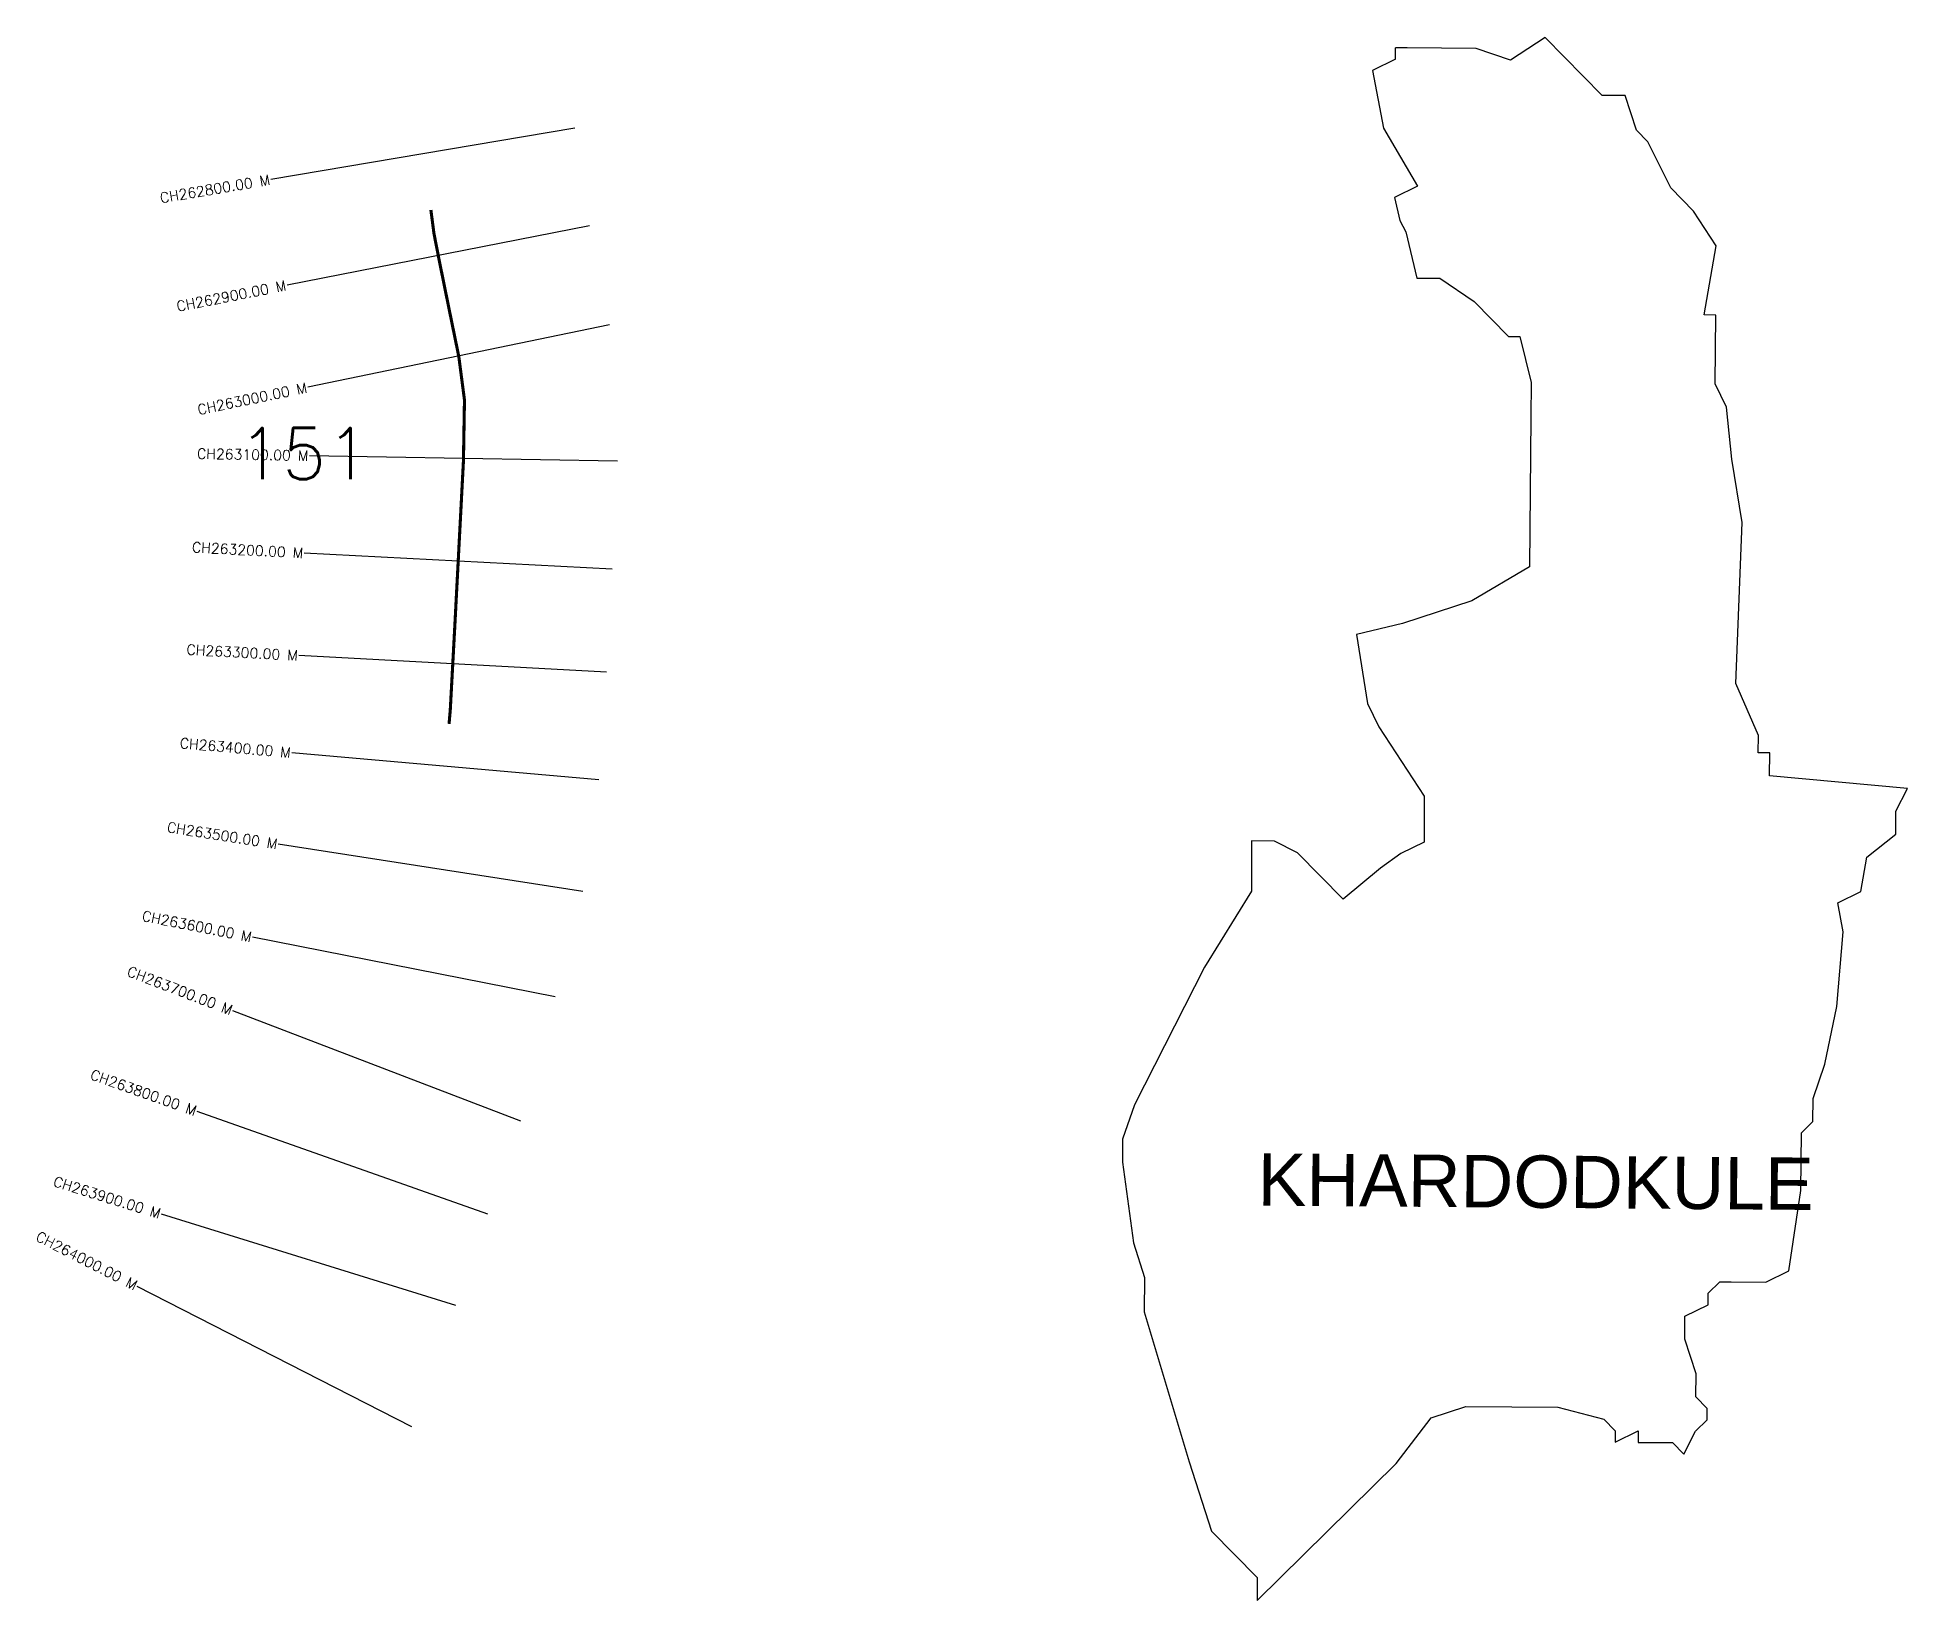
# Model space of a CAD drawing. Header units: metres. Extents: x 280551 to 282371, y 2032806 to 2034326.
import ezdxf
from ezdxf.enums import TextEntityAlignment as Align

# ---------------------------------------------------------------- set-up
doc = ezdxf.new("R2010")
doc.units = ezdxf.units.M
for name, color, linetype in [('ARTIFICIALLY PROTECTED', 4, 'Continuous'), ('CS', 134, 'Continuous'), ('CSMark', 6, 'Continuous'), ('village', 3, 'Continuous'), ('VILLAGE NAME', 250, 'Continuous')]:
    doc.layers.add(name, color=color, linetype=linetype)
doc.styles.get("Standard").update_dxf_attribs({"font": 'simplex.shx'})

msp = doc.modelspace()

# ---------------------------------------------------------------- linework, layer by layer
at = {"color": 6, "flags": 128}
msp.add_lwpolyline([(281872.6, 2034305.2), (281872.6, 2034316.4)], dxfattribs=at)
at = {"layer": 'ARTIFICIALLY PROTECTED', "const_width": 3, "flags": 128}
msp.add_lwpolyline([(280933.6, 2034158.6), (280936.6, 2034135.7), (280941.9, 2034108.6), (280951.3, 2034062.3), (280960.8, 2034015.9), (280966.3, 2033973.7), (280965.3, 2033914.4), (280956.8, 2033752), (280952.5, 2033672.5), (280951.3, 2033658.6)], dxfattribs=at)
at = {"layer": 'CS'}
for p, q in [((281073.7, 2034238.2), (280777.9, 2034188.3)), ((281088, 2034143.3), (280793.6, 2034085.6)), ((281107.6, 2034046.8), (280813.8, 2033986.2)), ((281115.3, 2033914.1), (280815.4, 2033919.5)), ((281110, 2033809.1), (280810.4, 2033824.8)), ((281104.7, 2033709.1), (280805.1, 2033725.1)), ((281097.1, 2033604.3), (280798.3, 2033630.5)), ((281081.5, 2033495.4), (280785.1, 2033541.6)), ((281054.5, 2033393.2), (280760.1, 2033451)), ((281021.1, 2033272.2), (280740.9, 2033379.4)), ((280988.9, 2033181.7), (280706, 2033281.6)), ((280957.8, 2033092.8), (280671.3, 2033181.6)), ((280915, 2032974.8), (280647.8, 2033111.3))]:
    msp.add_line(p, q, dxfattribs=at)
at = {"layer": 'village', "color": 6}
msp.add_lwpolyline([(281872.6, 2034305.2), (281850.1, 2034294.2), (281860.8, 2034238.1), (281894, 2034181.9), (281871.5, 2034170.8), (281876.9, 2034148.4), (281882.5, 2034137.2), (281893.3, 2034092.3), (281915.7, 2034092.1), (281949.1, 2034069.5), (281982.4, 2034035.6), (281993.7, 2034035.5), (282004.5, 2033990.6), (282004.2, 2033957.1), (282003.1, 2033811.5), (281946.9, 2033778.3), (281879.5, 2033756.4), (281834.7, 2033745.6), (281845.3, 2033678.3), (281856.4, 2033655.8), (281878.5, 2033622.1), (281900.6, 2033588.3), (281900.3, 2033543.5), (281877.8, 2033532.5), (281857.9, 2033518.4), (281821.5, 2033488.2), (281777, 2033533.3), (281754.7, 2033544.6), (281732.3, 2033544.8), (281732.3, 2033495.8), (281686.6, 2033422), (281618.4, 2033288.1), (281606.9, 2033254.6), (281606.7, 2033232.2), (281617.4, 2033153.8), (281628.3, 2033120.1), (281628, 2033086.5), (281671.7, 2032940.6), (281693.6, 2032873.2), (281737.9, 2032828.1), (281737.9, 2032805.7), (281873.2, 2032939.1), (281907.2, 2032983.6), (281940.9, 2032994.5), (282030.4, 2032993.8), (282075.2, 2032982.3), (282086.3, 2032971), (282086.2, 2032959.8), (282108.6, 2032970.8), (282108.6, 2032959.6), (282142.2, 2032959.4), (282153.3, 2032948.1), (282164.7, 2032970.4), (282175.9, 2032981.5), (282176, 2032992.7), (282164.9, 2033004), (282165.1, 2033026.4), (282154.1, 2033060.1), (282154.3, 2033082.4), (282176.8, 2033093.5), (282176.9, 2033104.7), (282188.1, 2033115.8), (282199.4, 2033115.7), (282232.9, 2033115.4), (282255.4, 2033126.5), (282267.2, 2033204.7), (282267.7, 2033260.7), (282278.9, 2033271.9), (282279.1, 2033294.2), (282290.6, 2033327.7), (282302.2, 2033383.7), (282308.3, 2033456.4), (282303, 2033484.5), (282325.5, 2033495.5), (282331.3, 2033529), (282359.5, 2033551.2), (282359.6, 2033573.6), (282371, 2033595.9), (282236.7, 2033608.1), (282236.9, 2033630.5), (282225.7, 2033630.6), (282225.9, 2033647.4), (282203.8, 2033698), (282209.9, 2033854.4), (282199.9, 2033916.3), (282194.7, 2033966.8), (282183.7, 2033989.3), (282184.2, 2034056.4), (282173, 2034056.5), (282184.7, 2034123.7), (282162.6, 2034157.4), (282140.4, 2034180), (282118.3, 2034224.9), (282107.2, 2034236.2), (282096.2, 2034269.9), (282073.8, 2034270.1), (282018.3, 2034326.5), (281984.5, 2034304.3), (281951, 2034315.8), (281917.4, 2034316.1), (281883.8, 2034316.3), (281872.6, 2034316.4)], dxfattribs=at)

# ---------------------------------------------------------------- texts
at = {"insert": (280746, 2033946.6), "char_height": 50, "attachment_point": 1}
msp.add_mtext_dynamic_manual_height_columns('151', width=84.374, gutter_width=1, heights=[74.2], dxfattribs=at)
at = {"layer": 'CSMark'}
for s, rotation, p in [('CH262800.00 M', 9.5699, (280776.9, 2034188.2)), ('CH262900.00 M', 11.0811, (280792.6, 2034085.4)), ('CH263000.00 M', 11.6559, (280812.8, 2033986)), ('CH263100.00 M', 358.9697, (280814.4, 2033919.6)), ('CH263200.00 M', 357.0051, (280809.4, 2033824.9)), ('CH263300.00 M', 356.9436, (280804.1, 2033725.2)), ('CH263400.00 M', 354.9865, (280797.3, 2033630.6)), ('CH263500.00 M', 351.1393, (280784.1, 2033541.7)), ('CH263600.00 M', 348.8879, (280759.1, 2033451.2)), ('CH263700.00 M', 339.0632, (280740, 2033379.8)), ('CH263800.00 M', 340.5565, (280705.1, 2033281.9)), ('CH263900.00 M', 342.7804, (280670.3, 2033181.9)), ('CH264000.00 M', 332.95, (280646.9, 2033111.7))]:
    msp.add_text(s, height=10, rotation=rotation, dxfattribs=at).set_placement(p, align=Align.MIDDLE_RIGHT)
at = {"layer": 'VILLAGE NAME', "insert": (281738.6, 2033240.9), "char_height": 50.893, "attachment_point": 1, "rotation": 359.5442}
msp.add_mtext_dynamic_manual_height_columns('{\\fArial|b0|i0|c0|p34;KHARDODKULE}', width=87.355, gutter_width=254.5, heights=[0], dxfattribs=at)

doc.saveas('drawing.dxf')
